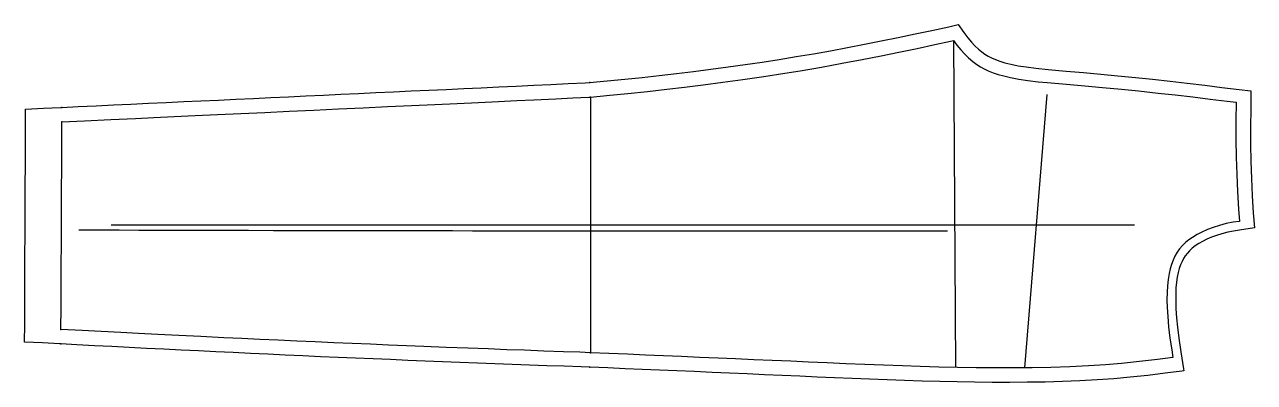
# Model space of a CAD drawing. Extents: x -3417 to -2342, y -840 to -527.
import ezdxf

# ---------------------------------------------------------------- set-up
doc = ezdxf.new("R2010")
doc.units = 0
for name, color, linetype in [('1', 1, 'Continuous'), ('14', 3, 'Continuous'), ('4', 2, 'Continuous'), ('7', 7, 'Continuous'), ('8', 6, 'Continuous')]:
    doc.layers.add(name, color=color, linetype=linetype)

msp = doc.modelspace()

# ---------------------------------------------------------------- linework, layer by layer
at = {"layer": '1'}
msp.add_lwpolyline([(-2922.784729, -826.727829), (-2922.784729, -826.727829), (-2930.457019, -826.461523), (-2945.373672, -825.937979), (-2960.391378, -825.400677), (-2975.610759, -824.846087), (-2990.646075, -824.290353), (-3005.864871, -823.720435), (-3021.203902, -823.138014), (-3036.42206, -822.551975), (-3051.697581, -821.955412), (-3066.915144, -821.352649), (-3082.132363, -820.741069), (-3097.185702, -820.126976), (-3112.402166, -819.496575), (-3127.757643, -818.850053), (-3142.973176, -818.198351), (-3158.445333, -817.523448), (-3173.659739, -816.847253), (-3189.129577, -816.146685), (-3204.342951, -815.445461), (-3219.487364, -814.73643), (-3234.699705, -814.014055), (-3249.699853, -813.292394), (-3264.911305, -812.55154), (-3280.122316, -811.801909), (-3295.22424, -811.049265), (-3310.434367, -810.283334), (-3325.658175, -809.509377), (-3340.867541, -808.727991), (-3356.009384, -807.939776), (-3371.217734, -807.138343), (-3385.266418, -806.393356), (-3386.404925, -806.333029), (-3401.497241, -805.531919), (-3417.009277, -804.708481), (-3416.938682, -789.217451), (-3416.868735, -773.869363), (-3416.798813, -758.521269), (-3416.728395, -743.054101), (-3416.658546, -727.705986), (-3416.589425, -712.520828), (-3416.519528, -697.172714), (-3416.450524, -682.02612), (-3416.380584, -666.678024), (-3416.310328, -651.260126), (-3416.240402, -635.912007), (-3416.170494, -620.563918), (-3416.100981, -605.299152), (-3416.081238, -600.962944), (-3400.578503, -600.235183), (-3385.265751, -599.51635), (-3384.324341, -599.47216), (-3370.036861, -598.801465), (-3354.581091, -598.075935), (-3339.404284, -597.363497), (-3324.208599, -596.650167), (-3308.752903, -595.924624), (-3293.353666, -595.201727), (-3277.898011, -594.476183), (-3262.869298, -593.770686), (-3247.413503, -593.045149), (-3232.34664, -592.337875), (-3216.890893, -591.612344), (-3201.890618, -590.90819), (-3186.434894, -590.182651), (-3171.051142, -589.46049), (-3155.595352, -588.734952), (-3140.556644, -588.028994), (-3125.100881, -587.303458), (-3109.924111, -586.591014), (-3094.468408, -585.86547), (-3079.033033, -585.140882), (-3063.57723, -584.415342), (-3048.473574, -583.706334), (-3033.017791, -582.980793), (-3017.950924, -582.273507), (-3002.495178, -581.547965), (-2987.421369, -580.840357), (-2971.965636, -580.114826), (-2956.925185, -579.40879), (-2941.827323, -578.700056), (-2926.914281, -577.999995), (-2922.938843, -577.813377), (-2923.235474, -577.828064), (-2907.6445, -576.361534), (-2892.294935, -574.843177), (-2877.112682, -573.243851), (-2862.141148, -571.576205), (-2847.17028, -569.831561), (-2832.208713, -568.009723), (-2816.995177, -566.072107), (-2802.055068, -564.081454), (-2787.103771, -561.99685), (-2772.190281, -559.815837), (-2757.259931, -557.520405), (-2742.381296, -555.113117), (-2727.270326, -552.540514), (-2712.432064, -549.895637), (-2697.682679, -547.159771), (-2682.880872, -544.31794), (-2668.074824, -541.388714), (-2653.30514, -538.384223), (-2638.524486, -535.295938), (-2623.788464, -532.131071), (-2609.148024, -528.904824), (-2600.897827, -527.060242), (-2596.004486, -533.985395), (-2592.322512, -538.79229), (-2589.250093, -542.457533), (-2586.236942, -545.660812), (-2583.245241, -548.499468), (-2580.34413, -550.93071), (-2577.531361, -552.9823), (-2574.791159, -554.682714), (-2571.793936, -556.237546), (-2568.368892, -557.719967), (-2564.551084, -559.093478), (-2560.086617, -560.4202), (-2554.724475, -561.729004), (-2548.445726, -562.998253), (-2541.437618, -564.1559), (-2532.925602, -565.287744), (-2522.129974, -566.428299), (-2506.587641, -567.716568), (-2491.210693, -569.035496), (-2476.220163, -570.380624), (-2461.209919, -571.797273), (-2445.885926, -573.321223), (-2430.890689, -574.889081), (-2415.596095, -576.565523), (-2400.617242, -578.282577), (-2385.34272, -580.10654), (-2370.378499, -581.946522), (-2355.337002, -583.826156), (-2344.989166, -585.125961), (-2345.18332, -601.009795), (-2345.323415, -616.107442), (-2345.30257, -631.627186), (-2345.038542, -646.723769), (-2344.527693, -661.655644), (-2343.779487, -676.812538), (-2342.868806, -691.751728), (-2341.93222, -704.943771), (-2355.086075, -706.858508), (-2360.346957, -707.661032), (-2365.301191, -708.706769), (-2370.358659, -710.015119), (-2375.030318, -711.469487), (-2379.484031, -713.107634), (-2383.567346, -714.866619), (-2387.241426, -716.707302), (-2390.582412, -718.647551), (-2393.571492, -720.660431), (-2396.250284, -722.758596), (-2398.549816, -724.861998), (-2400.551861, -727.012657), (-2402.323672, -729.2807), (-2403.850087, -731.648862), (-2405.212304, -734.226817), (-2406.464629, -737.135145), (-2407.584378, -740.378478), (-2408.551553, -743.948904), (-2409.370562, -747.941947), (-2410.0242, -752.415754), (-2410.479639, -757.288491), (-2410.730325, -762.75703), (-2410.75065, -768.788539), (-2410.512154, -775.732807), (-2409.992667, -783.453789), (-2409.177466, -791.789923), (-2407.988861, -801.273634), (-2406.183276, -813.430936), (-2403.787135, -828.20871), (-2403.50647, -829.899063), (-2405.31404, -830.14782), (-2419.964472, -832.047566), (-2435.19975, -833.851873), (-2450.394155, -835.461111), (-2464.785115, -836.762349), (-2479.41074, -837.835863), (-2494.638818, -838.698889), (-2509.704009, -839.310707), (-2524.949185, -839.713418), (-2540.532712, -839.947187), (-2555.782815, -840.037458), (-2571.274597, -840.004395), (-2586.524247, -839.861563), (-2601.772681, -839.62053), (-2617.011436, -839.292087), (-2632.256301, -838.884976), (-2647.798902, -838.39819), (-2663.039692, -837.860415), (-2678.404718, -837.268075), (-2693.642058, -836.642001), (-2708.960509, -835.985384), (-2724.195989, -835.316855), (-2739.434827, -834.644187), (-2754.670284, -833.973889), (-2770.21227, -833.292859), (-2785.44804, -832.627912), (-2800.74588, -831.962626), (-2815.981767, -831.302184), (-2831.525049, -830.630561), (-2846.761183, -829.974215), (-2861.897954, -829.323941), (-2877.134208, -828.671188), (-2892.138315, -828.030526), (-2907.218453, -827.388844)], close=True, dxfattribs=at)
at = {"layer": '14'}
msp.add_lwpolyline([(-2922.345886, -814.035416), (-2922.345886, -814.035416), (-2931.542073, -813.717564), (-2946.008784, -813.207517), (-2963.009918, -812.596858), (-2980.034947, -811.974671), (-2995.314142, -811.407678), (-3011.905595, -810.782925), (-3029.65914, -810.10391), (-3048.424733, -809.374131), (-3068.052202, -808.597088), (-3083.24815, -807.985392), (-3098.781161, -807.350552), (-3114.58791, -806.694045), (-3130.605068, -806.017346), (-3146.769311, -805.321932), (-3163.017311, -804.609277), (-3179.063192, -803.891063), (-3195.27697, -803.151145), (-3211.355508, -802.40449), (-3227.217384, -801.656261), (-3242.781231, -800.91162), (-3262.928696, -799.933271), (-3282.208641, -798.982717), (-3300.428077, -798.072198), (-3317.394065, -797.213952), (-3332.913647, -796.420217), (-3349.985157, -795.537411), (-3366.559164, -794.669992), (-3385.20874, -793.678589), (-3385.20874, -793.678589), (-3385.120267, -774.256), (-3385.033414, -755.189267), (-3384.94716, -736.254082), (-3384.872481, -719.859746), (-3384.795379, -702.933694), (-3384.718278, -686.007652), (-3384.643599, -669.613319), (-3384.573763, -654.282395), (-3384.496971, -637.424199), (-3384.426467, -621.946523), (-3384.382019, -612.188873), (-3384.382019, -612.188873), (-3364.528785, -611.256902), (-3341.742684, -610.187254), (-3320.137484, -609.17304), (-3303.900993, -608.41085), (-3286.39546, -607.589087), (-3267.790104, -606.715695), (-3248.254128, -605.798617), (-3227.956735, -604.845796), (-3207.06713, -603.865175), (-3185.754517, -602.864696), (-3164.188099, -601.852303), (-3142.537099, -600.83594), (-3120.970665, -599.823546), (-3099.658075, -598.823068), (-3078.768458, -597.842446), (-3058.471092, -596.889626), (-3038.935143, -595.97255), (-3020.329782, -595.099158), (-3002.824279, -594.277396), (-2986.587775, -593.515206), (-2971.789533, -592.820531), (-2952.658964, -591.922484), (-2937.716195, -591.221026), (-2923.66884, -590.5616), (-2922.343445, -590.499382), (-2922.343445, -590.499382), (-2905.505663, -588.933155), (-2889.707695, -587.344977), (-2872.487612, -585.509017), (-2855.587903, -583.60616), (-2840.228029, -581.789764), (-2823.894866, -579.764811), (-2806.76414, -577.532387), (-2789.011527, -575.09357), (-2770.812751, -572.449444), (-2752.343522, -569.601092), (-2738.882076, -567.408625), (-2720.381348, -564.225259), (-2702.221294, -560.929128), (-2684.709925, -557.609825), (-2668.155267, -554.356943), (-2652.865282, -551.260066), (-2636.62043, -547.875902), (-2621.240487, -544.581244), (-2607.548629, -541.562555), (-2604.906311, -540.966148), (-2601.952412, -545.040339), (-2598.642176, -549.081619), (-2595.075701, -552.973824), (-2591.747879, -556.218234), (-2588.039898, -559.414962), (-2584.513866, -562.054108), (-2581.436516, -564.038922), (-2578.075982, -565.886468), (-2574.579704, -567.520464), (-2570.357215, -569.183577), (-2566.012035, -570.615007), (-2560.938748, -572.007978), (-2555.154046, -573.321973), (-2547.877856, -574.688439), (-2539.903238, -575.924281), (-2530.991903, -577.045195), (-2523.083038, -577.818527), (-2506.06162, -579.221606), (-2490.222389, -580.596291), (-2474.851158, -581.990466), (-2458.111666, -583.583744), (-2443.388053, -585.062057), (-2426.068108, -586.907118), (-2411.199013, -588.570829), (-2395.643525, -590.378223), (-2380.563406, -592.189391), (-2365.822359, -594.015195), (-2357.811279, -595.035324), (-2358.026741, -611.339475), (-2358.030738, -627.641653), (-2357.830162, -642.892473), (-2357.381851, -658.085621), (-2356.692788, -673.177936), (-2355.795786, -688.551579), (-2355.047913, -699.164886), (-2360.535749, -699.957824), (-2366.520146, -701.165933), (-2372.330852, -702.653906), (-2377.90597, -704.399404), (-2382.889875, -706.2645), (-2387.930171, -708.503148), (-2392.082545, -710.676574), (-2396.113587, -713.149182), (-2399.20204, -715.354827), (-2402.1288, -717.772772), (-2404.856525, -720.41228), (-2407.34785, -723.282593), (-2409.473602, -726.249823), (-2411.412302, -729.587974), (-2413.072431, -733.144366), (-2414.471213, -736.896311), (-2415.625868, -740.821119), (-2416.553619, -744.896103), (-2417.42046, -750.166452), (-2417.993311, -755.591686), (-2418.305807, -761.127493), (-2418.384497, -767.854023), (-2418.194839, -774.599394), (-2417.711953, -782.39066), (-2416.892533, -791.340986), (-2415.725592, -801.223308), (-2414.253184, -811.51002), (-2413.117828, -818.335266), (-2426.703574, -820.062111), (-2442.447966, -821.863761), (-2457.974723, -823.424986), (-2472.127271, -824.615484), (-2486.903193, -825.58536), (-2503.341744, -826.370703), (-2519.794805, -826.892694), (-2536.254785, -827.197198), (-2552.171246, -827.326991), (-2568.627702, -827.31827), (-2585.081583, -827.178753), (-2601.533642, -826.922786), (-2617.773996, -826.569516), (-2634.223269, -826.121532), (-2649.63206, -825.629398), (-2666.076687, -825.037943), (-2682.519111, -824.391715), (-2698.959922, -823.704966), (-2715.399651, -822.99195), (-2731.838888, -822.266921), (-2747.15376, -821.591798), (-2763.490249, -820.87484), (-2779.623998, -820.169725), (-2795.444233, -819.48092), (-2810.840238, -818.812889), (-2827.153706, -818.107376), (-2842.672475, -817.438341), (-2858.522484, -816.757073), (-2874.206196, -816.08495), (-2890.070888, -815.407109), (-2906.172933, -814.721352)], close=True, dxfattribs=at)
at = {"layer": '4'}
for p in [(-2922.938843, -577.813377), (-2922.343445, -590.499382), (-3384.324341, -599.47216), (-3384.382019, -612.188873), (-3385.20874, -793.678589), (-3385.266418, -806.393356), (-2922.345886, -814.035416), (-2922.784729, -826.727829)]:
    msp.add_point(p, dxfattribs=at)
at = {"layer": '7'}
msp.add_line((-3341.298828, -702.162857), (-2446.712189, -702.162857), dxfattribs=at)
at = {"layer": '8'}
for points in [[(-2604.906311, -540.966148), (-2603.183594, -826.859207)], [(-2922.343445, -590.499382), (-2922.343445, -607.898252), (-2922.343445, -625.167492), (-2922.343445, -641.989909), (-2922.343445, -658.352853), (-2922.343445, -675.798436), (-2922.343445, -691.287063), (-2922.343445, -708.549526), (-2922.343445, -724.15742), (-2922.343445, -739.389956), (-2922.343445, -756.311265), (-2922.343445, -771.891442), (-2922.343445, -787.481679), (-2922.343445, -802.668469), (-2922.343445, -814.035416)], [(-2523.27774, -588.179626), (-2543.021851, -827.250748)], [(-3369.555664, -706.611252), (-3351.573189, -706.66167), (-3334.42039, -706.707716), (-3317.106214, -706.752688), (-3296.874021, -706.803531), (-3279.937519, -706.844761), (-3261.609333, -706.888059), (-3241.996478, -706.932896), (-3221.205953, -706.97874), (-3199.344805, -707.025065), (-3176.520034, -707.071339), (-3160.821022, -707.1019), (-3144.773003, -707.132046), (-3128.407687, -707.161621), (-3111.756781, -707.190468), (-3094.851995, -707.21843), (-3077.725035, -707.24535), (-3060.407611, -707.271072), (-3042.931431, -707.295439), (-3025.328204, -707.318294), (-3007.629636, -707.339479), (-2989.867437, -707.358839), (-2972.073316, -707.376215), (-2954.160895, -707.391591), (-2936.406044, -707.404822), (-2918.72776, -707.416122), (-2901.16433, -707.425598), (-2883.754038, -707.433355), (-2866.53517, -707.439497), (-2849.546011, -707.444131), (-2832.824846, -707.447361), (-2816.40996, -707.449293), (-2800.339638, -707.450032), (-2784.652166, -707.449683), (-2769.385828, -707.448352), (-2754.57891, -707.446144), (-2733.313635, -707.441418), (-2713.297471, -707.43531), (-2694.659568, -707.428177), (-2677.529139, -707.420374), (-2662.035396, -707.412256), (-2644.146358, -707.401557), (-2629.702977, -707.391772), (-2615.168501, -707.380652), (-2610.109558, -707.376328)]]:
    msp.add_lwpolyline(points, dxfattribs=at)

doc.saveas('drawing.dxf')
